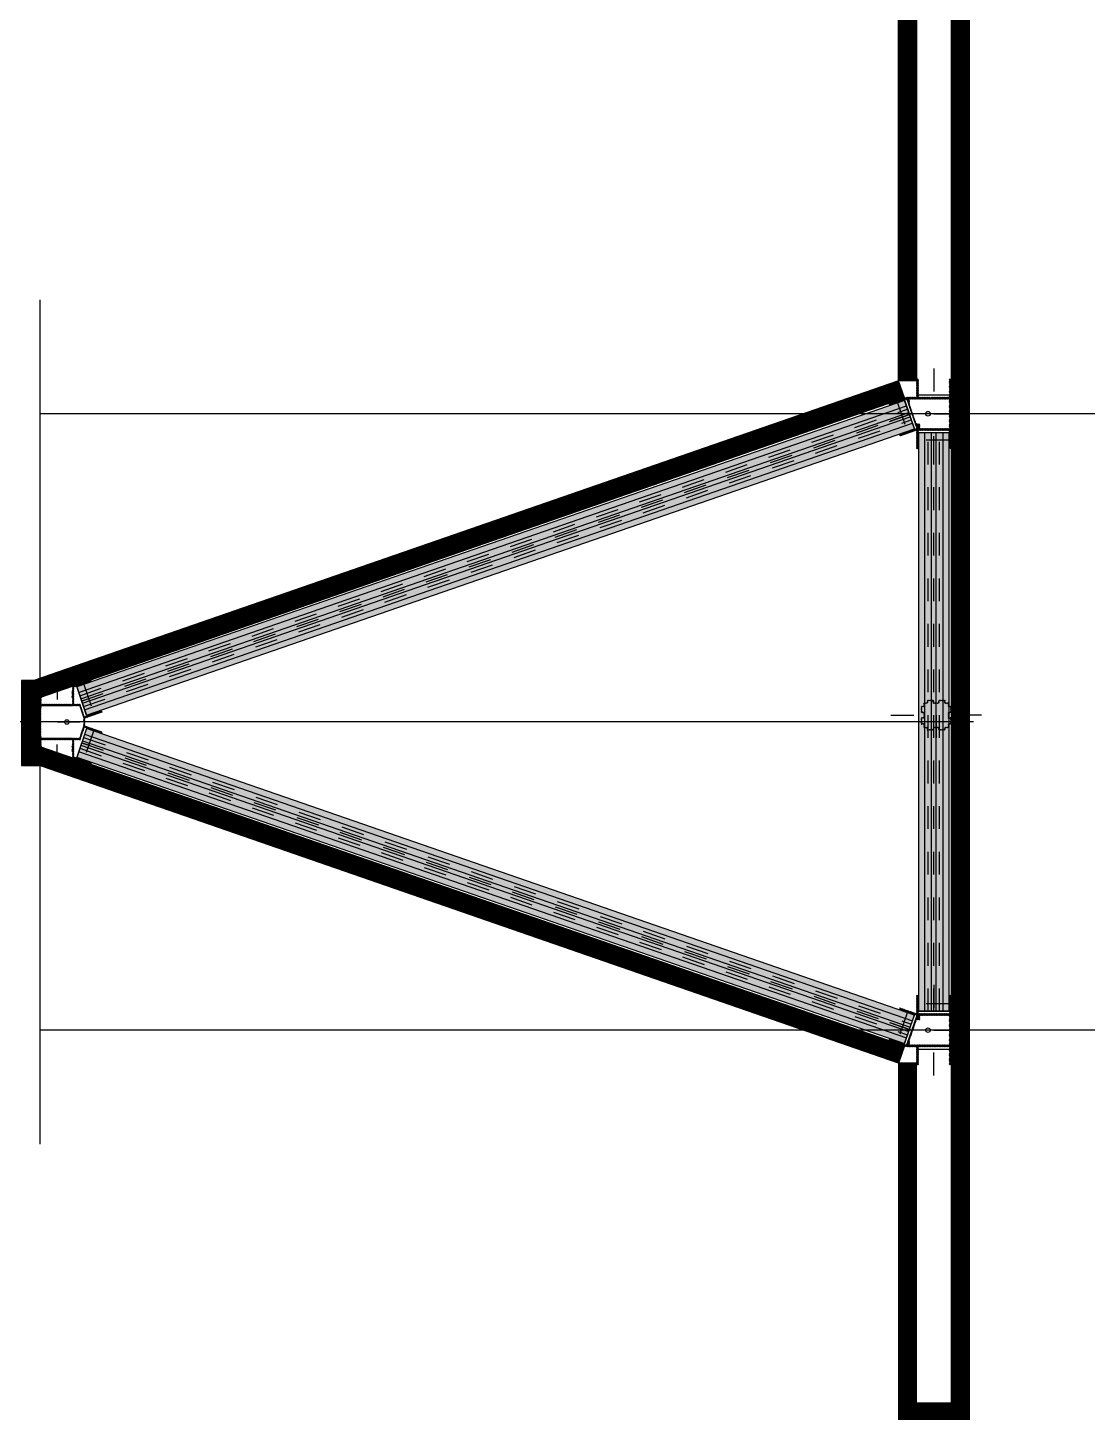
# Model space of a CAD drawing. Header units: millimetres. Extents: x -36 to 64, y 70 to 162.
# Drawn here: x -25.37 to -20.72, y 100.07 to 106.15 of the extents above; entities that cross this region are included whole.
import ezdxf
from ezdxf.enums import TextEntityAlignment as Align

# ---------------------------------------------------------------- set-up
doc = ezdxf.new("R2010")
doc.units = ezdxf.units.MM
doc.header["$LTSCALE"] = 0.02
for name, pattern in [('00 Ground$0$DASHDOT', [25.4, 12.7, -6.35, 0, -6.35]), ('00 Ground$0$DASHDOT2', [12.7, 6.35, -3.175, 0, -3.175]), ('00 Ground$0$HIDDEN', [9.525, 6.35, -3.175])]:
    doc.linetypes.add(name, pattern=pattern)
doc.layers.add('00 Ground$0$A-Panel Interior', color=6, linetype='Continuous', lineweight=0)
doc.layers.add('00 Ground$0$A-Proyecciones', color=252, linetype='Continuous', lineweight=0)
for name, color, linetype in [('00 Ground$0$A-Paneles', 7, 'Continuous'), ('00 Ground$0$E-PERFIL-ALZADO-EJES-GL1', 6, '00 Ground$0$DASHDOT'), ('00 Ground$0$E-PERFIL-ALZADO-GL1', 4, 'Continuous'), ('00 Ground$0$E-PERFIL-ALZADO-TEXTOS-GL1', 6, 'Continuous'), ('00 Ground$0$E-PERFIL-PLANTA-EJES-GL1', 6, '00 Ground$0$DASHDOT'), ('00 Ground$0$E-PERFIL-PLANTA-HXL2-EJES', 6, '00 Ground$0$DASHDOT'), ('00 Ground$0$E-PERFIL-PLANTA-HXL5', 4, 'Continuous'), ('00 Ground$0$E-PERFIL-PLANTA-HXL5-TEXTURAS', 6, 'Continuous'), ('00 Ground$0$E-PERFIL-PLANTA-HXL6', 2, 'Continuous'), ('00 Ground$0$E-PERFIL-PLANTA-HXL6-TEXTURAS', 6, 'Continuous'), ('00 Ground$0$E-PERFIL-PLANTA-TEXTURAS-GL1', 6, 'Continuous'), ('00 Ground$0$EJES', 6, 'Continuous')]:
    doc.layers.add(name, color=color, linetype=linetype)
doc.layers.add('00 Ground$0$E-PERFIL-PLANTA-GL1', color=3, linetype='Continuous', plot=False)
doc.styles.add('00 Ground$0$A10', font='arial.ttf', dxfattribs={"height": 0.1})
pattern_1 = [(45, (-13597.1444, 7821.7855), (-2.24506403, 2.24506403), [])]
pattern_2 = [(135, (16.1473364, -37.2537986), (-0.00136948906, -0.00136948906), [])]

# ---------------------------------------------------------------- blocks, each defined once
blk = doc.blocks.new('*U454')
h = blk.add_hatch()
h.set_pattern_fill('ANSI31', color=250)
h.set_pattern_definition(pattern_1)
h.paths.add_polyline_path([(0, 0), (1492.5, 0), (1492.5, 80), (0, 80)])
at = {"layer": '00 Ground$0$A-Paneles', "color": 4}
blk.add_lwpolyline([(0, 0), (1492.5, 0), (1492.5, 80), (0, 80)], close=True, dxfattribs=at)
blk = doc.blocks.new('*U430')
h = blk.add_hatch()
h.set_pattern_fill('ANSI31', color=250)
h.set_pattern_definition(pattern_1)
h.paths.add_polyline_path([(0, 0), (8935.2, 0), (8935.2, 80), (0, 80)])
at = {"layer": '00 Ground$0$A-Paneles', "color": 4}
blk.add_lwpolyline([(0, 0), (8935.2, 0), (8935.2, 80), (0, 80)], close=True, dxfattribs=at)
blk = doc.blocks.new('*U401')
h = blk.add_hatch()
h.set_pattern_fill('ANSI31', color=250)
h.set_pattern_definition(pattern_1)
h.paths.add_polyline_path([(0, 0), (4447.1, 0), (4447.1, 80), (0, 80)])
at = {"layer": '00 Ground$0$A-Paneles', "color": 4}
blk.add_lwpolyline([(0, 0), (4447.1, 0), (4447.1, 80), (0, 80)], close=True, dxfattribs=at)
blk = doc.blocks.new('*U29')
at = {"true_color": 0xffffff}
h = blk.add_hatch(color=7, dxfattribs=at)
h.dxf.hatch_style = 1
h.paths.add_polyline_path([(2.5397, 0.066), (2.5397, -0.066), (0, -0.066), (0, 0.066)])
at = {"layer": '00 Ground$0$E-PERFIL-ALZADO-EJES-GL1', "color": 251, "linetype": '00 Ground$0$HIDDEN', "ltscale": 0.05}
for p, q in [((0.033, -0.066), (0.033, 0.066)), ((2.5067, -0.066), (2.5067, 0.066)), ((0, 0.025), (2.5397, 0.025)), ((0, -0.025), (2.5397, -0.025))]:
    blk.add_line(p, q, dxfattribs=at)
at = {"layer": '00 Ground$0$E-PERFIL-ALZADO-EJES-GL1', "color": 251, "linetype": '00 Ground$0$DASHDOT2', "ltscale": 0.05}
blk.add_line((0, 0), (2.5397, 0), dxfattribs=at)
at = {"layer": '00 Ground$0$E-PERFIL-ALZADO-GL1', "color": 6, "ltscale": 0.05}
for p, q in [((0, 0.04), (2.5397, 0.04)), ((0, 0.01), (2.5397, 0.01)), ((0, -0.01), (2.5397, -0.01)), ((0, -0.04), (2.5397, -0.04))]:
    blk.add_line(p, q, dxfattribs=at)
at = {"layer": '00 Ground$0$E-PERFIL-ALZADO-GL1', "ltscale": 0.05}
blk.add_lwpolyline([(2.5397, 0.066), (2.5397, -0.066), (0, -0.066), (0, 0.066)], close=True, dxfattribs=at)
at = {"layer": '00 Ground$0$E-PERFIL-ALZADO-TEXTOS-GL1', "style": '00 Ground$0$A10'}
blk.add_attdef('TIPO_BARRA', text='', height=0.1, dxfattribs=at).set_placement((1.2698, 0.1564), align=Align.MIDDLE_CENTER)
blk = doc.blocks.new('*U326')
at = {"true_color": 0xffffff}
h = blk.add_hatch(color=7, dxfattribs=at)
h.dxf.hatch_style = 1
h.paths.add_polyline_path([(3.8446, 0.066), (3.8446, -0.066), (0, -0.066), (0, 0.066)])
at = {"layer": '00 Ground$0$E-PERFIL-ALZADO-EJES-GL1', "color": 251, "linetype": '00 Ground$0$HIDDEN', "ltscale": 0.05}
for p, q in [((0.033, -0.066), (0.033, 0.066)), ((3.8116, -0.066), (3.8116, 0.066)), ((0, 0.025), (3.8446, 0.025)), ((0, -0.025), (3.8446, -0.025))]:
    blk.add_line(p, q, dxfattribs=at)
at = {"layer": '00 Ground$0$E-PERFIL-ALZADO-EJES-GL1', "color": 251, "linetype": '00 Ground$0$DASHDOT2', "ltscale": 0.05}
blk.add_line((0, 0), (3.8446, 0), dxfattribs=at)
at = {"layer": '00 Ground$0$E-PERFIL-ALZADO-GL1', "color": 6, "ltscale": 0.05}
for p, q in [((0, 0.04), (3.8446, 0.04)), ((0, 0.01), (3.8446, 0.01)), ((0, -0.01), (3.8446, -0.01)), ((0, -0.04), (3.8446, -0.04))]:
    blk.add_line(p, q, dxfattribs=at)
at = {"layer": '00 Ground$0$E-PERFIL-ALZADO-GL1', "ltscale": 0.05}
blk.add_lwpolyline([(3.8446, 0.066), (3.8446, -0.066), (0, -0.066), (0, 0.066)], close=True, dxfattribs=at)
at = {"layer": '00 Ground$0$E-PERFIL-ALZADO-TEXTOS-GL1', "style": '00 Ground$0$A10'}
blk.add_attdef('TIPO_BARRA', text='', height=0.1, dxfattribs=at).set_placement((1.9223, 0.1564), align=Align.MIDDLE_CENTER)
blk = doc.blocks.new('*U30')
at = {"layer": '00 Ground$0$E-PERFIL-PLANTA-HXL5-TEXTURAS'}
h = blk.add_hatch(dxfattribs=at)
h.set_pattern_fill('ANSI31', color=256, scale=0.00061, angle=90)
h.set_pattern_definition(pattern_2)
edge = h.paths.add_edge_path(flags=16)
edge.add_line((-0.0638, -0.068), (0, -0.068))
edge.add_line((0, -0.068), (0.0638, -0.068))
edge.add_arc((0.0638, -0.067), 0.001, 629.99892, 719.99892)
edge.add_line((0.0648, -0.067), (0.0648, 0.0606))
edge.add_arc((0.0638, 0.0606), 0.001, 359.99892, 449.99928)
edge.add_line((0.0638, 0.0616), (0.0458, 0.0616))
edge.add_arc((0.0458, 0.0626), 0.001, 539.99928, 629.99928, ccw=False)
edge.add_line((0.0448, 0.0626), (0.0448, 0.0765))
edge.add_arc((0.0438, 0.0765), 0.001, 359.99928, 430.89947)
edge.add_line((0.0441, 0.0774), (-0.0434, 0.1077))
edge.add_arc((-0.0438, 0.1068), 0.001, 430.89947, 449.99928)
edge.add_line((-0.0438, 0.1078), (-0.0638, 0.1078))
edge.add_arc((-0.0638, 0.1068), 0.001, 449.99928, 539.99964)
edge.add_line((-0.0648, 0.1068), (-0.0648, -0.067))
edge.add_arc((-0.0638, -0.067), 0.001, 539.99964, 629.99964)
edge = h.paths.add_edge_path()
edge.add_line((0.0867, 0.1161), (0.0733, 0.0773))
edge.add_arc((0.0742, 0.077), 0.001, 520.89947, 629.99892)
edge.add_line((0.0742, 0.076), (0.1183, 0.076))
edge.add_line((0.1183, 0.076), (0.1183, 0.0755))
edge.add_arc((0.1188, 0.0755), 0.0005, 539.99892, 719.99892)
edge.add_line((0.1193, 0.0755), (0.1193, 0.076))
edge.add_line((0.1193, 0.076), (0.1528, 0.076))
edge.add_line((0.1528, 0.076), (0.1528, 0.068))
edge.add_line((0.1528, 0.068), (0.0738, 0.068))
edge.add_arc((0.0738, 0.067), 0.001, 449.99892, 539.99892)
edge.add_line((0.0728, 0.067), (0.0728, 0.046))
edge.add_line((0.0728, 0.046), (0.0723, 0.046))
edge.add_arc((0.0723, 0.0455), 0.0005, 449.99892, 629.99892)
edge.add_line((0.0723, 0.045), (0.0728, 0.045))
edge.add_line((0.0728, 0.045), (0.0728, 0.0135))
edge.add_line((0.0728, 0.0135), (0.0723, 0.0135))
edge.add_arc((0.0723, 0.013), 0.0005, 449.99892, 629.99892)
edge.add_line((0.0723, 0.0125), (0.0728, 0.0125))
edge.add_line((0.0728, 0.0125), (0.0728, -0.019))
edge.add_line((0.0728, -0.019), (0.0723, -0.019))
edge.add_arc((0.0723, -0.0195), 0.0005, 449.99892, 629.99892)
edge.add_line((0.0723, -0.02), (0.0728, -0.02))
edge.add_line((0.0728, -0.02), (0.0728, -0.067))
edge.add_arc((0.0738, -0.067), 0.001, 539.99892, 629.99892)
edge.add_line((0.0738, -0.068), (0.1528, -0.068))
edge.add_line((0.1528, -0.068), (0.1528, -0.076))
edge.add_line((0.1528, -0.076), (0.1193, -0.076))
edge.add_line((0.1193, -0.076), (0.1193, -0.0755))
edge.add_arc((0.1188, -0.0755), 0.0005, 359.99892, 539.99892)
edge.add_line((0.1183, -0.0755), (0.1183, -0.076))
edge.add_line((0.1183, -0.076), (0, -0.076))
edge.add_line((0, -0.076), (-0.1183, -0.076))
edge.add_line((-0.1183, -0.076), (-0.1183, -0.0755))
edge.add_arc((-0.1188, -0.0755), 0.0005, 359.99964, 539.99964)
edge.add_line((-0.1193, -0.0755), (-0.1193, -0.076))
edge.add_line((-0.1193, -0.076), (-0.1528, -0.076))
edge.add_line((-0.1528, -0.076), (-0.1528, -0.068))
edge.add_line((-0.1528, -0.068), (-0.0738, -0.068))
edge.add_arc((-0.0738, -0.067), 0.001, 629.99964, 719.99964)
edge.add_line((-0.0728, -0.067), (-0.0728, -0.02))
edge.add_line((-0.0728, -0.02), (-0.0723, -0.02))
edge.add_arc((-0.0723, -0.0195), 0.0005, 629.99964, 809.99964)
edge.add_line((-0.0723, -0.019), (-0.0728, -0.019))
edge.add_line((-0.0728, -0.019), (-0.0728, 0.0125))
edge.add_line((-0.0728, 0.0125), (-0.0723, 0.0125))
edge.add_arc((-0.0723, 0.013), 0.0005, 629.99964, 809.99964)
edge.add_line((-0.0723, 0.0135), (-0.0728, 0.0135))
edge.add_line((-0.0728, 0.0135), (-0.0728, 0.045))
edge.add_line((-0.0728, 0.045), (-0.0723, 0.045))
edge.add_arc((-0.0723, 0.0455), 0.0005, 629.99964, 809.99964)
edge.add_line((-0.0723, 0.046), (-0.0728, 0.046))
edge.add_line((-0.0728, 0.046), (-0.0728, 0.067))
edge.add_arc((-0.0738, 0.067), 0.001, 359.99964, 449.99964)
edge.add_line((-0.0738, 0.068), (-0.1528, 0.068))
edge.add_line((-0.1528, 0.068), (-0.1528, 0.076))
edge.add_line((-0.1528, 0.076), (-0.1193, 0.076))
edge.add_line((-0.1193, 0.076), (-0.1193, 0.0755))
edge.add_arc((-0.1188, 0.0755), 0.0005, 539.99964, 719.99964)
edge.add_line((-0.1183, 0.0755), (-0.1183, 0.076))
edge.add_line((-0.1183, 0.076), (-0.0738, 0.076))
edge.add_arc((-0.0738, 0.077), 0.001, 629.99964, 719.99964)
edge.add_line((-0.0728, 0.077), (-0.0728, 0.1198))
edge.add_arc((-0.0718, 0.1198), 0.001, 520.89947, 539.99964, ccw=False)
edge.add_line((-0.0728, 0.1201), (-0.0569, 0.1659))
edge.add_line((-0.0569, 0.1659), (-0.0565, 0.1657))
edge.add_arc((-0.0563, 0.1662), 0.0005, 610.89947, 790.89947)
edge.add_line((-0.0561, 0.1666), (-0.0566, 0.1668))
edge.add_line((-0.0566, 0.1668), (-0.0456, 0.1985))
edge.add_line((-0.0456, 0.1985), (-0.0381, 0.1958))
edge.add_line((-0.0381, 0.1958), (-0.0639, 0.1212))
edge.add_arc((-0.063, 0.1209), 0.001, 520.89947, 610.89947)
edge.add_line((-0.0633, 0.1199), (0.0633, 0.0761))
edge.add_arc((0.0636, 0.077), 0.001, 610.89947, 700.89947)
edge.add_line((0.0646, 0.0767), (0.0904, 0.1513))
edge.add_line((0.0904, 0.1513), (0.098, 0.1487))
edge.add_line((0.098, 0.1487), (0.087, 0.1171))
edge.add_line((0.087, 0.1171), (0.0866, 0.1172))
edge.add_arc((0.0864, 0.1168), 0.0005, 430.89947, 610.89947)
edge.add_line((0.0862, 0.1163), (0.0867, 0.1161))
at = {"layer": '00 Ground$0$E-PERFIL-PLANTA-HXL2-EJES', "ltscale": 0.05}
for p, q in [((0, 0.098), (0.0336, 0.195)), ((0, 0), (0, 0.098)), ((-0.1985, 0), (0, 0)), ((0, 0), (0, -0.1985)), ((0.1985, 0), (0, 0))]:
    blk.add_line(p, q, dxfattribs=at)
at = {"layer": '00 Ground$0$EJES', "color": 240, "true_color": 0xed1f24}
blk.add_circle((-0.0001, 0.0259), 0.01, dxfattribs=at)
at = {"layer": 'Defpoints'}
for p, q in [((0.0336, 0.195), (0.0033, 0.1074)), ((-0.061, 0.1297), (0.0675, 0.0852)), ((-0.0828, 0.068), (-0.0828, -0.068)), ((0.0828, 0.068), (0.0828, -0.068))]:
    blk.add_line(p, q, dxfattribs=at)
blk = doc.blocks.new('00 Ground$0$HXL61')
at = {"layer": '00 Ground$0$E-PERFIL-PLANTA-HXL6-TEXTURAS'}
h = blk.add_hatch(dxfattribs=at)
h.set_pattern_fill('ANSI31', color=256, scale=0.00061, angle=90)
h.set_pattern_definition([(135, (17.1384045, -41.9100713), (-0.00136948906, -0.00136948906), [])])
edge = h.paths.add_edge_path(flags=16)
edge.add_line((-0.0603, 0.071), (0.0603, 0.071))
edge.add_line((0.0603, 0.071), (0.0613, 0.07))
edge.add_line((0.0613, 0.07), (0.0703, 0.07))
edge.add_arc((0.0703, 0.069), 0.001, 0, 90, ccw=False)
edge.add_line((0.0713, 0.069), (0.0713, -0.0978))
edge.add_arc((0.0703, -0.0978), 0.001, -71.56505, 0, ccw=False)
edge.add_line((0.0706, -0.0987), (0.0158, -0.117))
edge.add_arc((0.0155, -0.116), 0.001, -90, -71.56505, ccw=False)
edge.add_line((0.0155, -0.117), (-0.0155, -0.117))
edge.add_arc((-0.0155, -0.116), 0.001, -108.43495, -90, ccw=False)
edge.add_line((-0.0158, -0.117), (-0.0706, -0.0987))
edge.add_arc((-0.0703, -0.0978), 0.001, 180, 251.56505, ccw=False)
edge.add_line((-0.0713, -0.0978), (-0.0713, 0.069))
edge.add_arc((-0.0703, 0.069), 0.001, 90, 180, ccw=False)
edge.add_line((-0.0703, 0.07), (-0.0613, 0.07))
edge.add_line((-0.0613, 0.07), (-0.0603, 0.071))
edge = h.paths.add_edge_path()
edge.add_line((0.1033, -0.068), (0.0793, -0.068))
edge.add_arc((0.0793, -0.067), 0.001, -180, -90, ccw=False)
edge.add_line((0.0783, -0.067), (0.0783, 0.069))
edge.add_arc((0.0793, 0.069), 0.001, 90, 180, ccw=False)
edge.add_line((0.0793, 0.07), (0.1033, 0.07))
edge.add_line((0.1033, 0.07), (0.1053, 0.068))
edge.add_line((0.1053, 0.068), (0.1313, 0.068))
edge.add_line((0.1313, 0.068), (0.1333, 0.07))
edge.add_line((0.1333, 0.07), (0.1573, 0.07))
edge.add_arc((0.1573, 0.071), 0.001, 270, 360)
edge.add_line((0.1583, 0.071), (0.1583, 0.075))
edge.add_arc((0.1573, 0.075), 0.001, 0, 90)
edge.add_line((0.1573, 0.076), (-0.1573, 0.076))
edge.add_arc((-0.1573, 0.075), 0.001, 90, 180)
edge.add_line((-0.1583, 0.075), (-0.1583, 0.071))
edge.add_arc((-0.1573, 0.071), 0.001, 180, 270)
edge.add_line((-0.1573, 0.07), (-0.1333, 0.07))
edge.add_line((-0.1333, 0.07), (-0.1313, 0.068))
edge.add_line((-0.1313, 0.068), (-0.1053, 0.068))
edge.add_line((-0.1053, 0.068), (-0.1033, 0.07))
edge.add_line((-0.1033, 0.07), (-0.0793, 0.07))
edge.add_arc((-0.0793, 0.069), 0.001, 0, 90, ccw=False)
edge.add_line((-0.0783, 0.069), (-0.0783, -0.067))
edge.add_arc((-0.0793, -0.067), 0.001, -90, 0, ccw=False)
edge.add_line((-0.0793, -0.068), (-0.1033, -0.068))
edge.add_line((-0.1033, -0.068), (-0.1053, -0.066))
edge.add_line((-0.1053, -0.066), (-0.1313, -0.066))
edge.add_line((-0.1313, -0.066), (-0.1333, -0.068))
edge.add_line((-0.1333, -0.068), (-0.157, -0.068))
edge.add_line((-0.157, -0.068), (-0.1848, -0.1483))
edge.add_arc((-0.1839, -0.1486), 0.001, 160.90019, 250.90019)
edge.add_line((-0.1842, -0.1495), (-0.1804, -0.1509))
edge.add_arc((-0.1801, -0.1499), 0.001, 250.90019, 340.90019)
edge.add_line((-0.1792, -0.1502), (-0.1713, -0.1276))
edge.add_line((-0.1713, -0.1276), (-0.1688, -0.1263))
edge.add_line((-0.1688, -0.1263), (-0.1603, -0.1018))
edge.add_line((-0.1603, -0.1018), (-0.1615, -0.0992))
edge.add_line((-0.1615, -0.0992), (-0.1528, -0.074))
edge.add_line((-0.1528, -0.074), (-0.0793, -0.074))
edge.add_arc((-0.0793, -0.075), 0.001, 0, 90, ccw=False)
edge.add_line((-0.0783, -0.075), (-0.0783, -0.1007))
edge.add_arc((-0.0773, -0.1007), 0.001, 180, 251.56505)
edge.add_line((-0.0776, -0.1017), (-0.0236, -0.1197))
edge.add_arc((-0.0239, -0.1206), 0.001, -19.09981, 71.56505, ccw=False)
edge.add_line((-0.023, -0.1209), (-0.0311, -0.1444))
edge.add_line((-0.0311, -0.1444), (-0.0336, -0.1456))
edge.add_line((-0.0336, -0.1456), (-0.0421, -0.1702))
edge.add_line((-0.0421, -0.1702), (-0.0409, -0.1727))
edge.add_line((-0.0409, -0.1727), (-0.0488, -0.1954))
edge.add_arc((-0.0478, -0.1957), 0.001, 160.90019, 250.90019)
edge.add_line((-0.0481, -0.1967), (-0.0444, -0.198))
edge.add_arc((-0.044, -0.197), 0.001, 250.90019, 340.90019)
edge.add_line((-0.0431, -0.1974), (-0.0172, -0.1227))
edge.add_arc((-0.0163, -0.123), 0.001, 90, 160.90019, ccw=False)
edge.add_line((-0.0163, -0.122), (0.0163, -0.122))
edge.add_arc((0.0163, -0.123), 0.001, 19.09981, 90, ccw=False)
edge.add_line((0.0172, -0.1227), (0.0431, -0.1974))
edge.add_arc((0.044, -0.197), 0.001, 199.09981, 289.09981)
edge.add_line((0.0444, -0.198), (0.0481, -0.1967))
edge.add_arc((0.0478, -0.1957), 0.001, -70.90019, 19.09981)
edge.add_line((0.0488, -0.1954), (0.0409, -0.1727))
edge.add_line((0.0409, -0.1727), (0.0421, -0.1702))
edge.add_line((0.0421, -0.1702), (0.0336, -0.1456))
edge.add_line((0.0336, -0.1456), (0.0311, -0.1444))
edge.add_line((0.0311, -0.1444), (0.023, -0.1209))
edge.add_arc((0.0239, -0.1206), 0.001, 108.43495, 199.09981, ccw=False)
edge.add_line((0.0236, -0.1197), (0.0776, -0.1017))
edge.add_arc((0.0773, -0.1007), 0.001, -71.56505, 0)
edge.add_line((0.0783, -0.1007), (0.0783, -0.075))
edge.add_arc((0.0793, -0.075), 0.001, 90, 180, ccw=False)
edge.add_line((0.0793, -0.074), (0.1528, -0.074))
edge.add_line((0.1528, -0.074), (0.1615, -0.0992))
edge.add_line((0.1615, -0.0992), (0.1603, -0.1018))
edge.add_line((0.1603, -0.1018), (0.1688, -0.1263))
edge.add_line((0.1688, -0.1263), (0.1713, -0.1276))
edge.add_line((0.1713, -0.1276), (0.1792, -0.1502))
edge.add_arc((0.1801, -0.1499), 0.001, 199.09981, 289.09981)
edge.add_line((0.1804, -0.1509), (0.1842, -0.1495))
edge.add_arc((0.1839, -0.1486), 0.001, -70.90019, 19.09981)
edge.add_line((0.1848, -0.1483), (0.157, -0.068))
edge.add_line((0.157, -0.068), (0.1333, -0.068))
edge.add_line((0.1333, -0.068), (0.1313, -0.066))
edge.add_line((0.1313, -0.066), (0.1053, -0.066))
edge.add_line((0.1053, -0.066), (0.1033, -0.068))
at = {"layer": '00 Ground$0$E-PERFIL-PLANTA-HXL2-EJES', "ltscale": 0.05}
for p, q in [((0, 0), (0, 0.098)), ((0, -0.2166), (0, 0.0978)), ((-0.1985, 0), (0, 0)), ((0, 0), (0, -0.1985)), ((0.1985, 0), (0, 0))]:
    blk.add_line(p, q, dxfattribs=at)
at = {"layer": '00 Ground$0$EJES', "color": 240, "true_color": 0xed1f24}
blk.add_circle((0, -0.0427), 0.01, dxfattribs=at)
at = {"layer": 'Defpoints'}
for p, q in [((-0.0717, 0.068), (-0.0717, -0.068)), ((0.0717, 0.068), (0.0717, -0.068)), ((-0.0282, -0.1287), (-0.1553, -0.0863)), ((-0.1035, -0.1428), (-0.0917, -0.1075)), ((0.0282, -0.1287), (0.1553, -0.0863)), ((0.1035, -0.1428), (0.0917, -0.1075))]:
    blk.add_line(p, q, dxfattribs=at)
blk = doc.blocks.new('00 Ground$0$HXL5')
at = {"layer": '00 Ground$0$E-PERFIL-PLANTA-HXL5-TEXTURAS'}
h = blk.add_hatch(dxfattribs=at)
h.set_pattern_fill('ANSI31', color=256, scale=0.00061, angle=90)
h.set_pattern_definition(pattern_2)
edge = h.paths.add_edge_path(flags=16)
edge.add_line((0.0638, -0.068), (0, -0.068))
edge.add_line((0, -0.068), (-0.0638, -0.068))
edge.add_arc((-0.0638, -0.067), 0.001, -179.99892, -89.99892, ccw=False)
edge.add_line((-0.0648, -0.067), (-0.0648, 0.0606))
edge.add_arc((-0.0638, 0.0606), 0.001, 90.00072, 180.00108, ccw=False)
edge.add_line((-0.0638, 0.0616), (-0.0458, 0.0616))
edge.add_arc((-0.0458, 0.0626), 0.001, -89.99928, 0.00072)
edge.add_line((-0.0448, 0.0626), (-0.0448, 0.0765))
edge.add_arc((-0.0438, 0.0765), 0.001, 109.10053, 180.00072, ccw=False)
edge.add_line((-0.0441, 0.0774), (0.0434, 0.1077))
edge.add_arc((0.0437, 0.1068), 0.001, 90.00072, 109.10053, ccw=False)
edge.add_line((0.0437, 0.1078), (0.0638, 0.1078))
edge.add_arc((0.0638, 0.1068), 0.001, 0.00036, 90.00072, ccw=False)
edge.add_line((0.0648, 0.1068), (0.0648, -0.067))
edge.add_arc((0.0638, -0.067), 0.001, -89.99964, 0.00036, ccw=False)
edge = h.paths.add_edge_path()
edge.add_line((-0.0867, 0.1161), (-0.0733, 0.0773))
edge.add_arc((-0.0742, 0.077), 0.001, -89.99892, 19.10053, ccw=False)
edge.add_line((-0.0742, 0.076), (-0.1183, 0.076))
edge.add_line((-0.1183, 0.076), (-0.1183, 0.0755))
edge.add_arc((-0.1188, 0.0755), 0.0005, -179.99892, 0.00108, ccw=False)
edge.add_line((-0.1193, 0.0755), (-0.1193, 0.076))
edge.add_line((-0.1193, 0.076), (-0.1528, 0.076))
edge.add_line((-0.1528, 0.076), (-0.1528, 0.068))
edge.add_line((-0.1528, 0.068), (-0.0738, 0.068))
edge.add_arc((-0.0738, 0.067), 0.001, 0.00108, 90.00108, ccw=False)
edge.add_line((-0.0728, 0.067), (-0.0728, 0.046))
edge.add_line((-0.0728, 0.046), (-0.0723, 0.046))
edge.add_arc((-0.0723, 0.0455), 0.0005, -89.99892, 90.00108, ccw=False)
edge.add_line((-0.0723, 0.045), (-0.0728, 0.045))
edge.add_line((-0.0728, 0.045), (-0.0728, 0.0135))
edge.add_line((-0.0728, 0.0135), (-0.0723, 0.0135))
edge.add_arc((-0.0723, 0.013), 0.0005, -89.99892, 90.00108, ccw=False)
edge.add_line((-0.0723, 0.0125), (-0.0728, 0.0125))
edge.add_line((-0.0728, 0.0125), (-0.0728, -0.019))
edge.add_line((-0.0728, -0.019), (-0.0723, -0.019))
edge.add_arc((-0.0723, -0.0195), 0.0005, -89.99892, 90.00108, ccw=False)
edge.add_line((-0.0723, -0.02), (-0.0728, -0.02))
edge.add_line((-0.0728, -0.02), (-0.0728, -0.067))
edge.add_arc((-0.0738, -0.067), 0.001, -89.99892, 0.00108, ccw=False)
edge.add_line((-0.0738, -0.068), (-0.1528, -0.068))
edge.add_line((-0.1528, -0.068), (-0.1528, -0.076))
edge.add_line((-0.1528, -0.076), (-0.1193, -0.076))
edge.add_line((-0.1193, -0.076), (-0.1193, -0.0755))
edge.add_arc((-0.1188, -0.0755), 0.0005, 0.00108, 180.00108, ccw=False)
edge.add_line((-0.1183, -0.0755), (-0.1183, -0.076))
edge.add_line((-0.1183, -0.076), (0, -0.076))
edge.add_line((0, -0.076), (0.1183, -0.076))
edge.add_line((0.1183, -0.076), (0.1183, -0.0755))
edge.add_arc((0.1188, -0.0755), 0.0005, 0.00036, 180.00036, ccw=False)
edge.add_line((0.1193, -0.0755), (0.1193, -0.076))
edge.add_line((0.1193, -0.076), (0.1528, -0.076))
edge.add_line((0.1528, -0.076), (0.1528, -0.068))
edge.add_line((0.1528, -0.068), (0.0738, -0.068))
edge.add_arc((0.0738, -0.067), 0.001, -179.99964, -89.99964, ccw=False)
edge.add_line((0.0728, -0.067), (0.0728, -0.02))
edge.add_line((0.0728, -0.02), (0.0723, -0.02))
edge.add_arc((0.0723, -0.0195), 0.0005, -269.99964, -89.99964, ccw=False)
edge.add_line((0.0723, -0.019), (0.0728, -0.019))
edge.add_line((0.0728, -0.019), (0.0728, 0.0125))
edge.add_line((0.0728, 0.0125), (0.0723, 0.0125))
edge.add_arc((0.0723, 0.013), 0.0005, -269.99964, -89.99964, ccw=False)
edge.add_line((0.0723, 0.0135), (0.0728, 0.0135))
edge.add_line((0.0728, 0.0135), (0.0728, 0.045))
edge.add_line((0.0728, 0.045), (0.0723, 0.045))
edge.add_arc((0.0723, 0.0455), 0.0005, -269.99964, -89.99964, ccw=False)
edge.add_line((0.0723, 0.046), (0.0728, 0.046))
edge.add_line((0.0728, 0.046), (0.0728, 0.067))
edge.add_arc((0.0738, 0.067), 0.001, 90.00036, 180.00036, ccw=False)
edge.add_line((0.0738, 0.068), (0.1528, 0.068))
edge.add_line((0.1528, 0.068), (0.1528, 0.076))
edge.add_line((0.1528, 0.076), (0.1193, 0.076))
edge.add_line((0.1193, 0.076), (0.1193, 0.0755))
edge.add_arc((0.1188, 0.0755), 0.0005, -179.99964, 0.00036, ccw=False)
edge.add_line((0.1183, 0.0755), (0.1183, 0.076))
edge.add_line((0.1183, 0.076), (0.0738, 0.076))
edge.add_arc((0.0738, 0.077), 0.001, -179.99964, -89.99964, ccw=False)
edge.add_line((0.0728, 0.077), (0.0728, 0.1198))
edge.add_arc((0.0718, 0.1198), 0.001, 0.00036, 19.10053)
edge.add_line((0.0728, 0.1201), (0.0569, 0.1659))
edge.add_line((0.0569, 0.1659), (0.0565, 0.1657))
edge.add_arc((0.0563, 0.1662), 0.0005, -250.89947, -70.89947, ccw=False)
edge.add_line((0.0561, 0.1666), (0.0566, 0.1668))
edge.add_line((0.0566, 0.1668), (0.0456, 0.1985))
edge.add_line((0.0456, 0.1985), (0.0381, 0.1958))
edge.add_line((0.0381, 0.1958), (0.0639, 0.1212))
edge.add_arc((0.063, 0.1209), 0.001, -70.89947, 19.10053, ccw=False)
edge.add_line((0.0633, 0.1199), (-0.0633, 0.0761))
edge.add_arc((-0.0636, 0.077), 0.001, -160.89947, -70.89947, ccw=False)
edge.add_line((-0.0646, 0.0767), (-0.0904, 0.1513))
edge.add_line((-0.0904, 0.1513), (-0.098, 0.1487))
edge.add_line((-0.098, 0.1487), (-0.087, 0.1171))
edge.add_line((-0.087, 0.1171), (-0.0866, 0.1172))
edge.add_arc((-0.0864, 0.1168), 0.0005, -70.89947, 109.10053, ccw=False)
edge.add_line((-0.0862, 0.1163), (-0.0867, 0.1161))
at = {"layer": '00 Ground$0$E-PERFIL-PLANTA-HXL2-EJES', "ltscale": 0.05}
for p, q in [((0, 0.098), (-0.0336, 0.195)), ((0, 0), (0, 0.098)), ((-0.1985, 0), (0, 0)), ((0.1985, 0), (0, 0)), ((0, 0), (0, -0.1985))]:
    blk.add_line(p, q, dxfattribs=at)
at = {"layer": '00 Ground$0$EJES', "color": 240, "true_color": 0xed1f24}
blk.add_circle((0.0001, 0.0259), 0.01, dxfattribs=at)
at = {"layer": 'Defpoints'}
for p, q in [((-0.0336, 0.195), (-0.0033, 0.1074)), ((0.061, 0.1297), (-0.0675, 0.0852)), ((-0.0828, 0.068), (-0.0828, -0.068)), ((0.0828, 0.068), (0.0828, -0.068))]:
    blk.add_line(p, q, dxfattribs=at)
blk = doc.blocks.new('00 Ground$0$Pata Arco')
at = {"layer": 'Defpoints'}
for p, q in [((-0.0978, 1.9), (-0.0978, -1.9)), ((-4.0978, 1.8535), (-4.0978, -1.8535)), ((2.7291, 1.3527), (-4.0978, 1.3527)), ((0, 0), (-13.3283, 0)), ((2.7291, -1.3527), (-4.0978, -1.3527))]:
    blk.add_line(p, q, dxfattribs=at)
at = {"xscale": -1}
for p, rotation in [((-3.9143, 0.0917), 199.0945065458419), ((-3.9143, -0.0917), 160.9054899261241)]:
    blk.add_blockref('*U326', p, dxfattribs=dict(at, rotation=rotation))
at = {"rotation": 89.99999999608256}
blk.add_blockref('*U29', (-0.1738, -1.2698), dxfattribs=at)
at = {"layer": '00 Ground$0$E-PERFIL-PLANTA-HXL5', "rotation": 90}
for name, p in [('00 Ground$0$HXL5', (-0.1738, 1.3527)), ('*U30', (-0.1738, -1.3527))]:
    blk.add_blockref(name, p, dxfattribs=at)
at = {"layer": '00 Ground$0$E-PERFIL-PLANTA-HXL6', "rotation": 90}
blk.add_blockref('00 Ground$0$HXL61', (-4.0218, 0), dxfattribs=at)
blk = doc.blocks.new('*U540')
at = {"layer": '00 Ground$0$A-Proyecciones'}
blk.add_blockref('00 Ground$0$Pata Arco', (-35.9822, 0), dxfattribs=at)
blk = doc.blocks.new('*U538')
at = {"layer": '00 Ground$0$A-Proyecciones', "color": 0, "linetype": 'ByBlock', "lineweight": -2}
blk.add_blockref('*U540', (0, 18.25), dxfattribs=at)
blk = doc.blocks.new('*U360')
h = blk.add_hatch()
h.set_pattern_fill('ANSI31', color=250)
h.set_pattern_definition(pattern_1)
h.paths.add_polyline_path([(0, 0), (4015.7, 0), (4015.7, 80), (0, 80)])
at = {"layer": '00 Ground$0$A-Paneles', "color": 4}
blk.add_lwpolyline([(0, 0), (4015.7, 0), (4015.7, 80), (0, 80)], close=True, dxfattribs=at)
blk = doc.blocks.new('*U361')
h = blk.add_hatch()
h.set_pattern_fill('ANSI31', color=250)
h.set_pattern_definition(pattern_1)
h.paths.add_polyline_path([(0, 0), (4015.6, 0), (4015.6, 80), (0, 80)])
at = {"layer": '00 Ground$0$A-Paneles', "color": 4}
blk.add_lwpolyline([(0, 0), (4015.6, 0), (4015.6, 80), (0, 80)], close=True, dxfattribs=at)
blk = doc.blocks.new('*U362')
h = blk.add_hatch()
h.set_pattern_fill('ANSI31', color=250)
h.set_pattern_definition(pattern_1)
h.paths.add_polyline_path([(0, 0), (374.5, 0), (374.5, 80), (0, 80)])
at = {"layer": '00 Ground$0$A-Paneles', "color": 4}
blk.add_lwpolyline([(0, 0), (374.5, 0), (374.5, 80), (0, 80)], close=True, dxfattribs=at)
blk = doc.blocks.new('00 Ground$0$GL')
at = {"layer": '00 Ground$0$E-PERFIL-PLANTA-TEXTURAS-GL1'}
h = blk.add_hatch(dxfattribs=at)
h.set_pattern_fill('ANSI31', color=256, scale=0.00061, angle=90)
edge = h.paths.add_edge_path()
edge.add_arc((-0.013, 0.063), 0.003, 0, 90, ccw=False)
edge.add_line((-0.01, 0.063), (-0.01, 0.058))
edge.add_arc((-0.007, 0.058), 0.003, 180, 270)
edge.add_line((-0.007, 0.055), (0.007, 0.055))
edge.add_arc((0.007, 0.058), 0.003, 270, 360)
edge.add_line((0.01, 0.058), (0.01, 0.063))
edge.add_arc((0.013, 0.063), 0.003, 90, 180, ccw=False)
edge.add_line((0.013, 0.066), (0.037, 0.066))
edge.add_arc((0.037, 0.063), 0.003, 0, 90, ccw=False)
edge.add_line((0.04, 0.063), (0.04, 0.058))
edge.add_arc((0.043, 0.058), 0.003, 180, 270)
edge.add_line((0.043, 0.055), (0.052, 0.055))
edge.add_arc((0.052, 0.052), 0.003, 0, 90, ccw=False)
edge.add_line((0.055, 0.052), (0.055, 0.043))
edge.add_arc((0.058, 0.043), 0.003, 180, 270)
edge.add_line((0.058, 0.04), (0.063, 0.04))
edge.add_arc((0.063, 0.037), 0.003, 0, 90, ccw=False)
edge.add_line((0.066, 0.037), (0.066, 0.013))
edge.add_arc((0.063, 0.013), 0.003, 270, 360, ccw=False)
edge.add_line((0.063, 0.01), (0.058, 0.01))
edge.add_arc((0.058, 0.007), 0.003, 90, 180)
edge.add_line((0.055, 0.007), (0.055, -0.007))
edge.add_arc((0.058, -0.007), 0.003, 180, 270)
edge.add_line((0.058, -0.01), (0.063, -0.01))
edge.add_arc((0.063, -0.013), 0.003, 0, 90, ccw=False)
edge.add_line((0.066, -0.013), (0.066, -0.037))
edge.add_arc((0.063, -0.037), 0.003, -90, 0, ccw=False)
edge.add_line((0.063, -0.04), (0.058, -0.04))
edge.add_arc((0.058, -0.043), 0.003, 90, 180)
edge.add_line((0.055, -0.043), (0.055, -0.052))
edge.add_arc((0.052, -0.052), 0.003, 270, 360, ccw=False)
edge.add_line((0.052, -0.055), (0.043, -0.055))
edge.add_arc((0.043, -0.058), 0.003, 90, 180)
edge.add_line((0.04, -0.058), (0.04, -0.063))
edge.add_arc((0.037, -0.063), 0.003, -90, 0, ccw=False)
edge.add_line((0.037, -0.066), (0.013, -0.066))
edge.add_arc((0.013, -0.063), 0.003, 180, 270, ccw=False)
edge.add_line((0.01, -0.063), (0.01, -0.058))
edge.add_arc((0.007, -0.058), 0.003, 0, 90)
edge.add_line((0.007, -0.055), (-0.007, -0.055))
edge.add_arc((-0.007, -0.058), 0.003, 90, 180)
edge.add_line((-0.01, -0.058), (-0.01, -0.063))
edge.add_arc((-0.013, -0.063), 0.003, -90, 0, ccw=False)
edge.add_line((-0.013, -0.066), (-0.037, -0.066))
edge.add_arc((-0.037, -0.063), 0.003, 180, 270, ccw=False)
edge.add_line((-0.04, -0.063), (-0.04, -0.058))
edge.add_arc((-0.043, -0.058), 0.003, 0, 90)
edge.add_line((-0.043, -0.055), (-0.052, -0.055))
edge.add_arc((-0.052, -0.052), 0.003, 180, 270, ccw=False)
edge.add_line((-0.055, -0.052), (-0.055, -0.043))
edge.add_arc((-0.058, -0.043), 0.003, 0, 90)
edge.add_line((-0.058, -0.04), (-0.063, -0.04))
edge.add_arc((-0.063, -0.037), 0.003, 180, 270, ccw=False)
edge.add_line((-0.066, -0.037), (-0.066, -0.013))
edge.add_arc((-0.063, -0.013), 0.003, 90, 180, ccw=False)
edge.add_line((-0.063, -0.01), (-0.058, -0.01))
edge.add_arc((-0.058, -0.007), 0.003, 270, 360)
edge.add_line((-0.055, -0.007), (-0.055, 0.007))
edge.add_arc((-0.058, 0.007), 0.003, 0, 90)
edge.add_line((-0.058, 0.01), (-0.063, 0.01))
edge.add_arc((-0.063, 0.013), 0.003, 180, 270, ccw=False)
edge.add_line((-0.066, 0.013), (-0.066, 0.037))
edge.add_arc((-0.063, 0.037), 0.003, 90, 180, ccw=False)
edge.add_line((-0.063, 0.04), (-0.058, 0.04))
edge.add_arc((-0.058, 0.043), 0.003, 270, 360)
edge.add_line((-0.055, 0.043), (-0.055, 0.052))
edge.add_arc((-0.052, 0.052), 0.003, 90, 180, ccw=False)
edge.add_line((-0.052, 0.055), (-0.043, 0.055))
edge.add_arc((-0.043, 0.058), 0.003, 270, 360)
edge.add_line((-0.04, 0.058), (-0.04, 0.063))
edge.add_arc((-0.037, 0.063), 0.003, 90, 180, ccw=False)
edge.add_line((-0.037, 0.066), (-0.013, 0.066))
edge = h.paths.add_edge_path(flags=16)
edge.add_line((-0.01, -0.052), (0.01, -0.052))
edge.add_arc((0.01, -0.055), 0.003, 0, 90, ccw=False)
edge.add_line((0.013, -0.055), (0.013, -0.06))
edge.add_arc((0.016, -0.06), 0.003, 180, 270)
edge.add_line((0.016, -0.063), (0.034, -0.063))
edge.add_arc((0.034, -0.06), 0.003, 270, 360)
edge.add_line((0.037, -0.06), (0.037, -0.055))
edge.add_arc((0.04, -0.055), 0.003, 90, 180, ccw=False)
edge.add_line((0.04, -0.052), (0.049, -0.052))
edge.add_arc((0.049, -0.049), 0.003, 270, 360)
edge.add_line((0.052, -0.049), (0.052, -0.04))
edge.add_arc((0.055, -0.04), 0.003, 90, 180, ccw=False)
edge.add_line((0.055, -0.037), (0.06, -0.037))
edge.add_arc((0.06, -0.034), 0.003, 270, 360)
edge.add_line((0.063, -0.034), (0.063, -0.016))
edge.add_arc((0.06, -0.016), 0.003, 0, 90)
edge.add_line((0.06, -0.013), (0.055, -0.013))
edge.add_arc((0.055, -0.01), 0.003, 180, 270, ccw=False)
edge.add_line((0.052, -0.01), (0.052, 0.01))
edge.add_arc((0.055, 0.01), 0.003, 90, 180, ccw=False)
edge.add_line((0.055, 0.013), (0.06, 0.013))
edge.add_arc((0.06, 0.016), 0.003, 270, 360)
edge.add_line((0.063, 0.016), (0.063, 0.034))
edge.add_arc((0.06, 0.034), 0.003, 0, 90)
edge.add_line((0.06, 0.037), (0.055, 0.037))
edge.add_arc((0.055, 0.04), 0.003, 180, 270, ccw=False)
edge.add_line((0.052, 0.04), (0.052, 0.049))
edge.add_arc((0.049, 0.049), 0.003, 0, 90)
edge.add_line((0.049, 0.052), (0.04, 0.052))
edge.add_arc((0.04, 0.055), 0.003, 180, 270, ccw=False)
edge.add_line((0.037, 0.055), (0.037, 0.06))
edge.add_arc((0.034, 0.06), 0.003, 0, 90)
edge.add_line((0.034, 0.063), (0.016, 0.063))
edge.add_arc((0.016, 0.06), 0.003, 90, 180)
edge.add_line((0.013, 0.06), (0.013, 0.055))
edge.add_arc((0.01, 0.055), 0.003, -90, 0, ccw=False)
edge.add_line((0.01, 0.052), (-0.01, 0.052))
edge.add_arc((-0.01, 0.055), 0.003, 180, 270, ccw=False)
edge.add_line((-0.013, 0.055), (-0.013, 0.06))
edge.add_arc((-0.016, 0.06), 0.003, 0, 90)
edge.add_line((-0.016, 0.063), (-0.034, 0.063))
edge.add_arc((-0.034, 0.06), 0.003, 90, 180)
edge.add_line((-0.037, 0.06), (-0.037, 0.055))
edge.add_arc((-0.04, 0.055), 0.003, -90, 0, ccw=False)
edge.add_line((-0.04, 0.052), (-0.049, 0.052))
edge.add_arc((-0.049, 0.049), 0.003, 90, 180)
edge.add_line((-0.052, 0.049), (-0.052, 0.04))
edge.add_arc((-0.055, 0.04), 0.003, -90, 0, ccw=False)
edge.add_line((-0.055, 0.037), (-0.06, 0.037))
edge.add_arc((-0.06, 0.034), 0.003, 90, 180)
edge.add_line((-0.063, 0.034), (-0.063, 0.016))
edge.add_arc((-0.06, 0.016), 0.003, 180, 270)
edge.add_line((-0.06, 0.013), (-0.055, 0.013))
edge.add_arc((-0.055, 0.01), 0.003, 0, 90, ccw=False)
edge.add_line((-0.052, 0.01), (-0.052, -0.01))
edge.add_arc((-0.055, -0.01), 0.003, -90, 0, ccw=False)
edge.add_line((-0.055, -0.013), (-0.06, -0.013))
edge.add_arc((-0.06, -0.016), 0.003, 90, 180)
edge.add_line((-0.063, -0.016), (-0.063, -0.034))
edge.add_arc((-0.06, -0.034), 0.003, 180, 270)
edge.add_line((-0.06, -0.037), (-0.055, -0.037))
edge.add_arc((-0.055, -0.04), 0.003, 0, 90, ccw=False)
edge.add_line((-0.052, -0.04), (-0.052, -0.049))
edge.add_arc((-0.049, -0.049), 0.003, 180, 270)
edge.add_line((-0.049, -0.052), (-0.04, -0.052))
edge.add_arc((-0.04, -0.055), 0.003, 0, 90, ccw=False)
edge.add_line((-0.037, -0.055), (-0.037, -0.06))
edge.add_arc((-0.034, -0.06), 0.003, 180, 270)
edge.add_line((-0.034, -0.063), (-0.016, -0.063))
edge.add_arc((-0.016, -0.06), 0.003, 270, 360)
edge.add_line((-0.013, -0.06), (-0.013, -0.055))
edge.add_arc((-0.01, -0.055), 0.003, 90, 180, ccw=False)
at = {"layer": '00 Ground$0$E-PERFIL-PLANTA-EJES-GL1', "ltscale": 0.05}
for p, q in [((0, 0), (0, 0.1985)), ((-0.1985, 0), (0, 0)), ((0, 0), (0, -0.1985)), ((0.1985, 0), (0, 0))]:
    blk.add_line(p, q, dxfattribs=at)
blk = doc.blocks.new('*U482')
h = blk.add_hatch()
h.set_pattern_fill('ANSI31', color=250)
h.set_pattern_definition(pattern_1)
h.paths.add_polyline_path([(0, 0), (312, 0), (312, 80), (0, 80)])
at = {"layer": '00 Ground$0$A-Paneles', "color": 4}
blk.add_lwpolyline([(0, 0), (312, 0), (312, 80), (0, 80)], close=True, dxfattribs=at)

msp = doc.modelspace()

# ---------------------------------------------------------------- block references
at = {"layer": '00 Ground$0$A-Panel Interior', "lineweight": 0, "yscale": 0.001, "zscale": 0.001}
for name, p, xscale, rotation in [('*U401', (-21.4724, 109.0439), -0.001, 90), ('*U430', (-21.2404, 100.1087), 0.001, 90), ('*U360', (-25.3204, 103.206), 0.001, 19.11499760899056), ('*U362', (-25.4004, 103.2816), 0.001, 270), ('*U361', (-25.3204, 102.9918), -0.001, 160.8850023910094), ('*U454', (-21.5524, 101.6012), 0.001, 270)]:
    msp.add_blockref(name, p, dxfattribs=dict(at, xscale=xscale, rotation=rotation))
at = {"layer": '00 Ground$0$A-Panel Interior', "lineweight": 0, "xscale": 0.001, "yscale": 0.001, "zscale": 0.001}
msp.add_blockref('*U482', (-21.5524, 100.0287), dxfattribs=at)
at = {"layer": '00 Ground$0$A-Proyecciones', "lineweight": 0}
msp.add_blockref('*U538', (14.7596, 84.8489), dxfattribs=at)
at = {"layer": '00 Ground$0$E-PERFIL-PLANTA-GL1', "lineweight": 0}
msp.add_blockref('00 Ground$0$GL', (-21.3864, 103.1286), dxfattribs=at)

doc.saveas('drawing.dxf')
